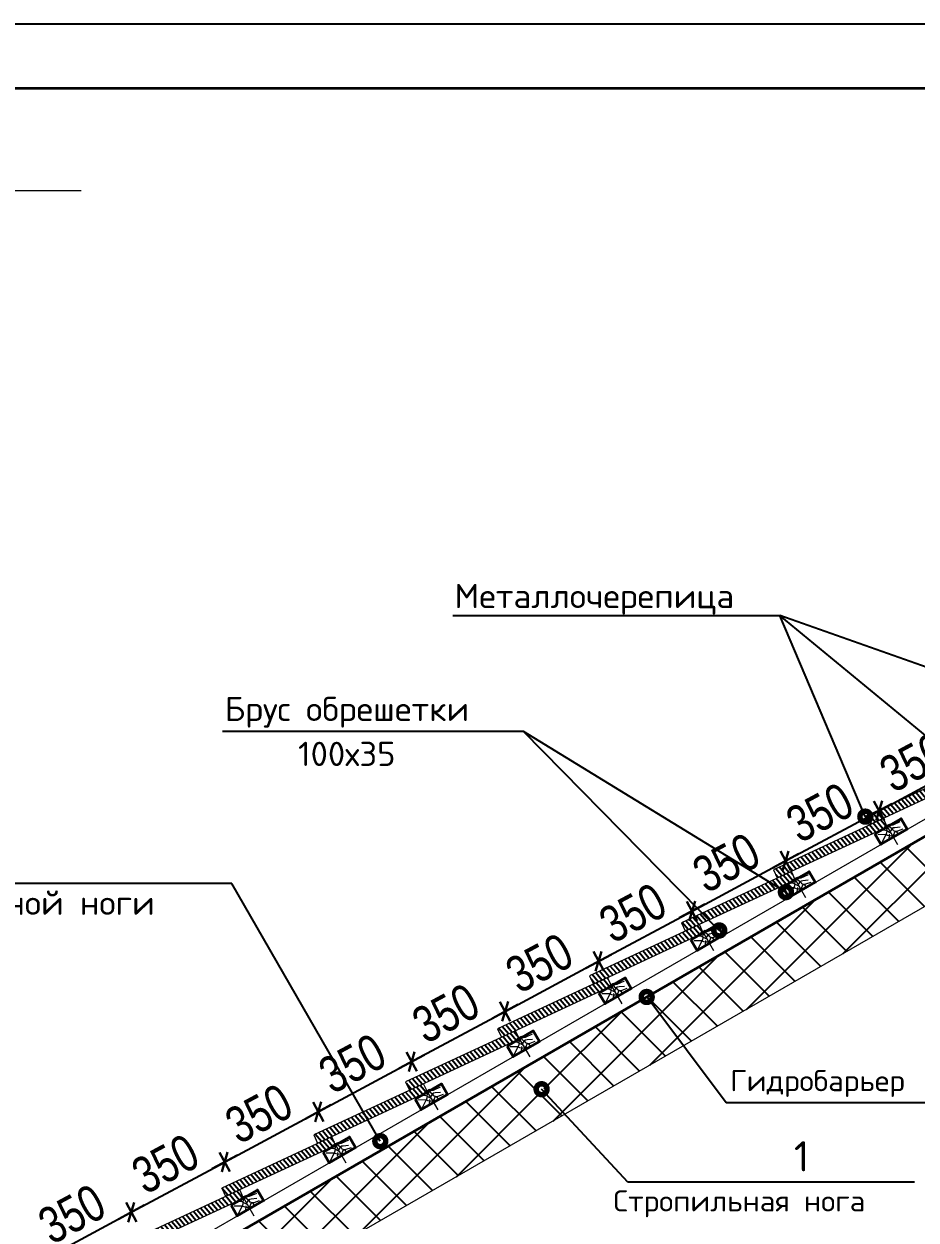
# Model space of a CAD drawing. Extents: x -12289450 to -10763036, y -7834513 to -6150123.
# Drawn here: x -10916140 to -10913199, y -7676207 to -7672261 of the extents above; entities that cross this region are included whole.
import ezdxf

# ---------------------------------------------------------------- set-up
doc = ezdxf.new("R2010")
doc.units = 0
doc.header["$LTSCALE"] = 25
doc.header["$PDMODE"] = 35
doc.layers.get('DefPoints').update_dxf_attribs({"color": 10, "lineweight": 30})
for name, color, linetype in [('005-РАЗМЕРЫ', 252, 'Continuous'), ('008-ШТРИХОВКА', 252, 'Continuous'), ('ArchiCAD', 7, 'Continuous'), ('EEE', 7, 'Continuous'), ('Новое', 51, 'Continuous'), ('Примечания', 7, 'Continuous')]:
    doc.layers.add(name, color=color, linetype=linetype)
for name, color, linetype, lineweight in [('RAZMER', 7, 'Continuous', 9), ('Перегор', 4, 'Continuous', 20), ('Стена', 7, 'Continuous', 5), ('СТЕНЫ', 5, 'Continuous', 40), ('Штрих', 9, 'Continuous', 13)]:
    doc.layers.add(name, color=color, linetype=linetype, lineweight=lineweight)
doc.styles.add('ROMANT', font='romant.shx', dxfattribs={"height": 2})
doc.styles.get("Standard").update_dxf_attribs({"font": 'arial.ttf'})
doc.styles.add('TXT0', font='txt', dxfattribs={"width": 0.8})
doc.dimstyles.new('Копия 3 РАЗМЕРЫ 3', dxfattribs={"dimscale": 30, "dimtxt": 4, "dimasz": 0.08, "dimexe": 0, "dimexo": 0, "dimgap": 0.9, "dimtad": 1, "dimdec": 0, "dimzin": 0, "dimdsep": 46, "dimtxsty": 'TXT0', "dimblk1": 'A8MITTA', "dimblk2": 'A8MITTA', "dimsah": 1, "dimcen": 0.3, "dimse1": 1, "dimse2": 1, "dimadec": 0, "dimazin": 0, "dimtp": 6, "dimtm": 6, "dimtfac": 1, "dimtdec": 0, "dimtofl": 0, "dimtmove": 0, "dimatfit": 3, "dimldrblk": 'A8MITTA', "dimfxl": 0, "dimtolj": 1, "dimtzin": 0, "dimarcsym": 0})

# ---------------------------------------------------------------- blocks, each defined once
blk = doc.blocks.new('A8MITTA', base_point=(3180, 3140))
for p, q in [((3160, 3140), (3200, 3140)), ((3170, 3130), (3190, 3150)), ((3180, 3155), (3180, 3125))]:
    blk.add_line(p, q)
blk = doc.blocks.new('*D1121')
at = {"layer": '005-РАЗМЕРЫ', "color": 0, "lineweight": -2, "ltscale": 4, "transparency": 16777216}
blk.add_arc((-10916353.1, -7677009.9), 1208.4, 0.1138, 29.8862, dxfattribs=at)
at = {"layer": 'DefPoints', "color": 0, "ltscale": 4, "transparency": 16777216}
for p in [(-10911089.2, -7673970.7), (-10915217.6, -7676596.6), (-10915739.2, -7677009.9), (-10913249.2, -7677009.9), (-10916768.8, -7677249.9)]:
    blk.add_point(p, dxfattribs=at)
at = {"layer": '005-РАЗМЕРЫ', "color": 0, "lineweight": -2, "ltscale": 4, "transparency": 16777216, "xscale": 2.4, "yscale": 2.4, "zscale": 2.4}
for p, rotation in [((-10915306.6, -7676405.7), 119.9431024038141), ((-10915144.7, -7677009.9), 270.0568976005309)]:
    blk.add_blockref('A8MITTA', p, dxfattribs=dict(at, rotation=rotation))
at = {"layer": '005-РАЗМЕРЫ', "color": 0, "ltscale": 4, "transparency": 16777216, "insert": (-10915071.7, -7676819.9), "char_height": 120, "attachment_point": 5, "rotation": 278.4331, "style": 'TXT0'}
blk.add_mtext('\\A1;30°', dxfattribs=at)
blk = doc.blocks.new('ytjtyj')
at = {"layer": 'Перегор', "linetype": 'Continuous'}
for p, q in [((-3.6, 13.4), (-21.6, 6.9)), ((-12.6, 10.2), (11.8, -56.9))]:
    blk.add_line(p, q, dxfattribs=at)
at = {"layer": 'Стена', "linetype": 'Continuous', "ltscale": 100}
blk.add_line((51.9, -12.5), (38.2, 25), dxfattribs=at)
blk.add_lwpolyline([(-55.8, -9.2), (-42.1, -46.8), (51.9, -12.5), (38.2, 25), (-55.8, -9.2)], close=True, dxfattribs=at)
at = {"layer": 'Штрих', "linetype": 'Continuous', "ltscale": 100}
for p, q in [((-10.2, 4.4), (-15.6, -3.3)), ((0.3, 8.6), (-10.2, 4.4)), ((2, -2.6), (-4.9, 6.5)), ((7.6, 8.6), (0.3, 8.6)), ((32.8, 15.1), (7.6, 8.6)), ((-20.7, -18.1), (-46.9, -13.8)), ((-18.6, -15.3), (-38.4, -41.9)), ((-20.7, -2.7), (-33.2, -0.9)), ((-15.6, -6.6), (-20.7, -2.7)), ((-15.1, -22.2), (-20.7, -18.1)), ((-15.6, -8.5), (-18.6, -15.3)), ((-15.6, -3.3), (-15.6, -8.5)), ((-7.2, -13), (-15.6, -6.6)), ((-9.5, -24.4), (-15.1, -22.2)), ((-8.9, -23.1), (-12.3, -30.7)), ((-12.3, -30.7), (-11.7, -34.8)), ((-0.7, -26.6), (-9.5, -24.4)), ((-9, -18.9), (-8.9, -23.1)), ((-1.7, -7.1), (-7.2, -13)), ((-1.2, -17.6), (-7.2, -13)), ((2, -2.6), (-1.7, -7.1)), ((8.3, -25.3), (-0.7, -26.6)), ((1.3, -25.2), (0.1, -30.6)), ((5.7, -20.6), (1.3, -25.2)), ((7.1, -0.5), (2, -2.6)), ((5.7, -5.8), (2, -2.6)), ((7.2, -9.7), (5.7, -5.8)), ((8.7, -14.8), (5.7, -20.6)), ((12.9, -0.7), (7.1, -0.5)), ((13.7, -13.8), (7.2, -9.7)), ((13.7, -13.8), (8.7, -14.8)), ((30.7, -2.1), (12.9, -0.7)), ((17.6, -17.7), (13.7, -13.8)), ((19.4, -13.8), (13.7, -13.8)), ((17.5, -23.8), (14, -25.5)), ((21.4, -22.6), (17.5, -23.8)), ((20.1, -23), (17.6, -17.7)), ((37.5, -10.5), (19.4, -13.8))]:
    blk.add_line(p, q, dxfattribs=at)
blk = doc.blocks.new('*D1093')
at = {"layer": '005-РАЗМЕРЫ', "color": 0, "lineweight": -2, "ltscale": 4, "transparency": 16777216}
blk.add_line((-10916092.7, -7676345), (-10915788.7, -7676181.7), dxfattribs=at)
at = {"layer": 'DefPoints', "color": 0, "ltscale": 4, "transparency": 16777216}
for p in [(-10915786.6, -7676180.6), (-10915709.3, -7676324.5), (-10916012.4, -7676499.5)]:
    blk.add_point(p, dxfattribs=at)
at = {"layer": '005-РАЗМЕРЫ', "color": 0, "lineweight": -2, "ltscale": 4, "transparency": 16777216, "xscale": 2.4, "yscale": 2.4, "zscale": 2.4}
for p, rotation in [((-10915786.6, -7676180.6), 28.24157779316131), ((-10916094.8, -7676346.1), 208.2415777931613)]:
    blk.add_blockref('A8MITTA', p, dxfattribs=dict(at, rotation=rotation))
at = {"layer": '005-РАЗМЕРЫ', "color": 0, "ltscale": 4, "transparency": 16777216, "insert": (-10915981.9, -7676186.7), "char_height": 120, "attachment_point": 5, "rotation": 28.2416, "style": 'TXT0'}
blk.add_mtext('\\A1;350', dxfattribs=at)
blk = doc.blocks.new('*D1094')
at = {"layer": '005-РАЗМЕРЫ', "color": 0, "lineweight": -2, "ltscale": 4, "transparency": 16777216}
blk.add_line((-10915784.5, -7676179.5), (-10915480.5, -7676016.2), dxfattribs=at)
at = {"layer": 'DefPoints', "color": 0, "ltscale": 4, "transparency": 16777216}
for p in [(-10915478.4, -7676015.1), (-10915406.2, -7676149.5), (-10915709.3, -7676324.5)]:
    blk.add_point(p, dxfattribs=at)
at = {"layer": '005-РАЗМЕРЫ', "color": 0, "lineweight": -2, "ltscale": 4, "transparency": 16777216, "xscale": 2.4, "yscale": 2.4, "zscale": 2.4}
for p, rotation in [((-10915478.4, -7676015.1), 28.24157779316131), ((-10915786.6, -7676180.6), 208.2415777931613)]:
    blk.add_blockref('A8MITTA', p, dxfattribs=dict(at, rotation=rotation))
at = {"layer": '005-РАЗМЕРЫ', "color": 0, "ltscale": 4, "transparency": 16777216, "insert": (-10915673.7, -7676021.2), "char_height": 120, "attachment_point": 5, "rotation": 28.2416, "style": 'TXT0'}
blk.add_mtext('\\A1;350', dxfattribs=at)
blk = doc.blocks.new('*D1095')
at = {"layer": '005-РАЗМЕРЫ', "color": 0, "lineweight": -2, "ltscale": 4, "transparency": 16777216}
blk.add_line((-10915476.3, -7676013.9), (-10915172.3, -7675850.7), dxfattribs=at)
at = {"layer": 'DefPoints', "color": 0, "ltscale": 4, "transparency": 16777216}
for p in [(-10915170.2, -7675849.5), (-10915103.1, -7675974.5), (-10915406.2, -7676149.5)]:
    blk.add_point(p, dxfattribs=at)
at = {"layer": '005-РАЗМЕРЫ', "color": 0, "lineweight": -2, "ltscale": 4, "transparency": 16777216, "xscale": 2.4, "yscale": 2.4, "zscale": 2.4}
for p, rotation in [((-10915170.2, -7675849.5), 28.24157779316131), ((-10915478.4, -7676015.1), 208.2415777931613)]:
    blk.add_blockref('A8MITTA', p, dxfattribs=dict(at, rotation=rotation))
at = {"layer": '005-РАЗМЕРЫ', "color": 0, "ltscale": 4, "transparency": 16777216, "insert": (-10915365.5, -7675855.6), "char_height": 120, "attachment_point": 5, "rotation": 28.2416, "style": 'TXT0'}
blk.add_mtext('\\A1;350', dxfattribs=at)
blk = doc.blocks.new('*D1096')
at = {"layer": '005-РАЗМЕРЫ', "color": 0, "lineweight": -2, "ltscale": 4, "transparency": 16777216}
blk.add_line((-10915168.1, -7675848.4), (-10914864.1, -7675685.1), dxfattribs=at)
at = {"layer": 'DefPoints', "color": 0, "ltscale": 4, "transparency": 16777216}
for p in [(-10914862, -7675684), (-10914800, -7675799.5), (-10915103.1, -7675974.5)]:
    blk.add_point(p, dxfattribs=at)
at = {"layer": '005-РАЗМЕРЫ', "color": 0, "lineweight": -2, "ltscale": 4, "transparency": 16777216, "xscale": 2.4, "yscale": 2.4, "zscale": 2.4}
for p, rotation in [((-10914862, -7675684), 28.24157779316131), ((-10915170.2, -7675849.5), 208.2415777931613)]:
    blk.add_blockref('A8MITTA', p, dxfattribs=dict(at, rotation=rotation))
at = {"layer": '005-РАЗМЕРЫ', "color": 0, "ltscale": 4, "transparency": 16777216, "insert": (-10915057.3, -7675690.1), "char_height": 120, "attachment_point": 5, "rotation": 28.2416, "style": 'TXT0'}
blk.add_mtext('\\A1;350', dxfattribs=at)
blk = doc.blocks.new('*D1097')
at = {"layer": '005-РАЗМЕРЫ', "color": 0, "lineweight": -2, "ltscale": 4, "transparency": 16777216}
blk.add_line((-10914859.9, -7675682.8), (-10914555.9, -7675519.6), dxfattribs=at)
at = {"layer": 'DefPoints', "color": 0, "ltscale": 4, "transparency": 16777216}
for p in [(-10914553.8, -7675518.4), (-10914496.8, -7675624.5), (-10914800, -7675799.5)]:
    blk.add_point(p, dxfattribs=at)
at = {"layer": '005-РАЗМЕРЫ', "color": 0, "lineweight": -2, "ltscale": 4, "transparency": 16777216, "xscale": 2.4, "yscale": 2.4, "zscale": 2.4}
for p, rotation in [((-10914553.8, -7675518.4), 28.24157779316131), ((-10914862, -7675684), 208.2415777931613)]:
    blk.add_blockref('A8MITTA', p, dxfattribs=dict(at, rotation=rotation))
at = {"layer": '005-РАЗМЕРЫ', "color": 0, "ltscale": 4, "transparency": 16777216, "insert": (-10914749.1, -7675524.6), "char_height": 120, "attachment_point": 5, "rotation": 28.2416, "style": 'TXT0'}
blk.add_mtext('\\A1;350', dxfattribs=at)
blk = doc.blocks.new('*D1098')
at = {"layer": '005-РАЗМЕРЫ', "color": 0, "lineweight": -2, "ltscale": 4, "transparency": 16777216}
blk.add_line((-10914551.7, -7675517.3), (-10914247.8, -7675354), dxfattribs=at)
at = {"layer": 'DefPoints', "color": 0, "ltscale": 4, "transparency": 16777216}
for p in [(-10914245.6, -7675352.9), (-10914193.7, -7675449.5), (-10914496.8, -7675624.5)]:
    blk.add_point(p, dxfattribs=at)
at = {"layer": '005-РАЗМЕРЫ', "color": 0, "lineweight": -2, "ltscale": 4, "transparency": 16777216, "xscale": 2.4, "yscale": 2.4, "zscale": 2.4}
for p, rotation in [((-10914245.6, -7675352.9), 28.24157779316131), ((-10914553.8, -7675518.4), 208.2415777931613)]:
    blk.add_blockref('A8MITTA', p, dxfattribs=dict(at, rotation=rotation))
at = {"layer": '005-РАЗМЕРЫ', "color": 0, "ltscale": 4, "transparency": 16777216, "insert": (-10914440.9, -7675359), "char_height": 120, "attachment_point": 5, "rotation": 28.2416, "style": 'TXT0'}
blk.add_mtext('\\A1;350', dxfattribs=at)
blk = doc.blocks.new('*D1099')
at = {"layer": '005-РАЗМЕРЫ', "color": 0, "lineweight": -2, "ltscale": 4, "transparency": 16777216}
blk.add_line((-10914243.5, -7675351.8), (-10913939.6, -7675188.5), dxfattribs=at)
at = {"layer": 'DefPoints', "color": 0, "ltscale": 4, "transparency": 16777216}
for p in [(-10913937.4, -7675187.4), (-10913890.6, -7675274.5), (-10914193.7, -7675449.5)]:
    blk.add_point(p, dxfattribs=at)
at = {"layer": '005-РАЗМЕРЫ', "color": 0, "lineweight": -2, "ltscale": 4, "transparency": 16777216, "xscale": 2.4, "yscale": 2.4, "zscale": 2.4}
for p, rotation in [((-10913937.4, -7675187.4), 28.24157779316131), ((-10914245.6, -7675352.9), 208.2415777931613)]:
    blk.add_blockref('A8MITTA', p, dxfattribs=dict(at, rotation=rotation))
at = {"layer": '005-РАЗМЕРЫ', "color": 0, "ltscale": 4, "transparency": 16777216, "insert": (-10914132.7, -7675193.5), "char_height": 120, "attachment_point": 5, "rotation": 28.2416, "style": 'TXT0'}
blk.add_mtext('\\A1;350', dxfattribs=at)
blk = doc.blocks.new('*D1100')
at = {"layer": '005-РАЗМЕРЫ', "color": 0, "lineweight": -2, "ltscale": 4, "transparency": 16777216}
blk.add_line((-10913935.3, -7675186.2), (-10913631.4, -7675023), dxfattribs=at)
at = {"layer": 'DefPoints', "color": 0, "ltscale": 4, "transparency": 16777216}
for p in [(-10913629.3, -7675021.8), (-10913587.5, -7675099.5), (-10913890.6, -7675274.5)]:
    blk.add_point(p, dxfattribs=at)
at = {"layer": '005-РАЗМЕРЫ', "color": 0, "lineweight": -2, "ltscale": 4, "transparency": 16777216, "xscale": 2.4, "yscale": 2.4, "zscale": 2.4}
for p, rotation in [((-10913629.3, -7675021.8), 28.24157779316131), ((-10913937.4, -7675187.4), 208.2415777931613)]:
    blk.add_blockref('A8MITTA', p, dxfattribs=dict(at, rotation=rotation))
at = {"layer": '005-РАЗМЕРЫ', "color": 0, "ltscale": 4, "transparency": 16777216, "insert": (-10913824.5, -7675028), "char_height": 120, "attachment_point": 5, "rotation": 28.2416, "style": 'TXT0'}
blk.add_mtext('\\A1;350', dxfattribs=at)
blk = doc.blocks.new('*D1101')
at = {"layer": '005-РАЗМЕРЫ', "color": 0, "lineweight": -2, "ltscale": 4, "transparency": 16777216}
blk.add_line((-10913627.1, -7675020.7), (-10913323.2, -7674857.4), dxfattribs=at)
at = {"layer": 'DefPoints', "color": 0, "ltscale": 4, "transparency": 16777216}
for p in [(-10913321.1, -7674856.3), (-10913284.4, -7674924.5), (-10913587.5, -7675099.5)]:
    blk.add_point(p, dxfattribs=at)
at = {"layer": '005-РАЗМЕРЫ', "color": 0, "lineweight": -2, "ltscale": 4, "transparency": 16777216, "xscale": 2.4, "yscale": 2.4, "zscale": 2.4}
for p, rotation in [((-10913321.1, -7674856.3), 28.24157779316131), ((-10913629.3, -7675021.8), 208.2415777931613)]:
    blk.add_blockref('A8MITTA', p, dxfattribs=dict(at, rotation=rotation))
at = {"layer": '005-РАЗМЕРЫ', "color": 0, "ltscale": 4, "transparency": 16777216, "insert": (-10913516.3, -7674862.4), "char_height": 120, "attachment_point": 5, "rotation": 28.2416, "style": 'TXT0'}
blk.add_mtext('\\A1;350', dxfattribs=at)
blk = doc.blocks.new('*D1102')
at = {"layer": '005-РАЗМЕРЫ', "color": 0, "lineweight": -2, "ltscale": 4, "transparency": 16777216}
blk.add_line((-10913319, -7674855.2), (-10913015, -7674691.9), dxfattribs=at)
at = {"layer": 'DefPoints', "color": 0, "ltscale": 4, "transparency": 16777216}
for p in [(-10913012.9, -7674690.8), (-10912981.3, -7674749.5), (-10913284.4, -7674924.5)]:
    blk.add_point(p, dxfattribs=at)
at = {"layer": '005-РАЗМЕРЫ', "color": 0, "lineweight": -2, "ltscale": 4, "transparency": 16777216, "xscale": 2.4, "yscale": 2.4, "zscale": 2.4}
for p, rotation in [((-10913012.9, -7674690.8), 28.24157779316131), ((-10913321.1, -7674856.3), 208.2415777931613)]:
    blk.add_blockref('A8MITTA', p, dxfattribs=dict(at, rotation=rotation))
at = {"layer": '005-РАЗМЕРЫ', "color": 0, "ltscale": 4, "transparency": 16777216, "insert": (-10913208.1, -7674696.9), "char_height": 120, "attachment_point": 5, "rotation": 28.2416, "style": 'TXT0'}
blk.add_mtext('\\A1;350', dxfattribs=at)

msp = doc.modelspace()

# ---------------------------------------------------------------- hatches: boundary and pattern name
at = {"layer": '008-ШТРИХОВКА', "ltscale": 3}
h = msp.add_hatch(dxfattribs=at)
h.set_pattern_fill('ANSI37', color=256, scale=30)
h.set_pattern_definition([(45, (-10915989.19, -7676799.76), (-67.3519, 67.3519), []), (135, (-10915989.19, -7676799.76), (-67.3519, -67.3519), [])])
h.paths.add_polyline_path([(-10914357.1, -7675857.5), (-10914427.5, -7675781.6, -0.654736), (-10914442.6, -7675775, -1), (-10914424.6, -7675775, -0.208652), (-10914427.5, -7675781.6), (-10914357.1, -7675857.5), (-10913966.4, -7675631.9), (-10914081.8, -7675477.9, -0.449806), (-10914095, -7675475.2), (-10915389.2, -7676222.4), (-10915389.2, -7676395.6), (-10915792.5, -7676628.5, -0.063467), (-10915753.7, -7676663.8)])
h.paths.add_polyline_path([(-10915989.2, -7676606), (-10915989.2, -7676742), (-10915934.2, -7676710.3), (-10915934.2, -7676654.9), (-10915844.2, -7676654.9), (-10915844.2, -7676658.3), (-10915792.5, -7676628.5, 0.253679)])
h.paths.add_polyline_path([(-10915954.4, -7676690.2, -1), (-10915964.4, -7676690.2, -1)], flags=16)
h.paths.add_polyline_path([(-10915792.5, -7676628.5), (-10915389.2, -7676395.6), (-10915389.2, -7676222.4), (-10915989.2, -7676568.8), (-10915989.2, -7676606, -0.253679)])
h.paths.add_polyline_path([(-10915955.2, -7676586.1), (-10915954.2, -7676586.1, 1), (-10915964.2, -7676586.1), (-10915963.2, -7676586.1, -1)], flags=16)
h.paths.add_polyline_path([(-10915684.2, -7676534.3, -1), (-10915694.2, -7676534.3, -1)], flags=16)
h.paths.add_polyline_path([(-10915689.2, -7676434.3), (-10915689.2, -7676435.3, 0.425077), (-10915684, -7676430.3), (-10915685, -7676430.3, -0.427766)], flags=16)
h.paths.add_polyline_path([(-10915424, -7676378.3, -1), (-10915414, -7676378.3, -1)], flags=16)
h.paths.add_polyline_path([(-10915419, -7676278.3), (-10915419, -7676279.3, 0.425077), (-10915413.8, -7676274.3), (-10915414.8, -7676274.3, -0.427766)], flags=16)
h.paths.add_polyline_path([(-10915939.2, -7676770.9), (-10915939.2, -7676744.9), (-10915934.2, -7676744.9), (-10915934.2, -7676710.3), (-10915989.2, -7676742), (-10915989.2, -7676799.8)])
h.paths.add_polyline_path([(-10915885.5, -7676739.9), (-10915844.2, -7676716.1), (-10915844.2, -7676658.3), (-10915866.4, -7676671.1, -0.392552), (-10915861.8, -7676676.1, -1.254141), (-10915871.3, -7676674), (-10915934.2, -7676710.3), (-10915934.2, -7676739.9)], flags=17)
h.paths.add_polyline_path([(-10915916.9, -7676718.6, -1), (-10915906.9, -7676718.6, -1)], flags=16)
h.paths.add_polyline_path([(-10915871.8, -7676718.6, -1), (-10915861.8, -7676718.6, -1)], flags=16)
h.paths.add_polyline_path([(-10915753.7, -7676663.8, 0.063467), (-10915792.5, -7676628.5), (-10915844.2, -7676658.3), (-10915844.2, -7676716.1)])
h.paths.add_polyline_path([(-10912939.2, -7675009.9), (-10912934.2, -7675009.9), (-10912934.2, -7674919.9), (-10912844.2, -7674919.9), (-10912844.2, -7674984), (-10911861.7, -7674416.8, -0.141487), (-10911698.9, -7674157), (-10911737.3, -7674114), (-10914079.4, -7675466.2, -0.131652), (-10914078.2, -7675470.7, -0.236048), (-10914081.8, -7675477.9), (-10913966.4, -7675631.9), (-10912939.2, -7675038.8)])
h.paths.add_polyline_path([(-10911861.7, -7674416.8), (-10911589.2, -7674259.4), (-10911589.2, -7674229.9), (-10911584.2, -7674229.9), (-10911584.2, -7674139.9), (-10911494.2, -7674139.9), (-10911494.2, -7674204.6), (-10911196.7, -7674032.8, 0.404225)])
h.paths.add_polyline_path([(-10911089.2, -7673739.8), (-10911737.3, -7674114), (-10911698.9, -7674157, -0.248525), (-10911196.7, -7674032.8), (-10911089.2, -7673970.7), (-10911089.2, -7673970.7), (-10910714.2, -7673970.7), (-10910714.2, -7673739.8)])
at = {"layer": '008-ШТРИХОВКА'}
h = msp.add_hatch(dxfattribs=at)
h.set_pattern_fill('ANSI31', color=251, scale=4, angle=5, style=0)
h.set_pattern_definition([(130, (-22666677.873, -660920.611), (9.728764428, 8.163402643), [])])
h.paths.add_polyline_path([(-10912993.8, -7674735.2), (-10912995.3, -7674732.5), (-10912992.6, -7674730.9), (-10913003.8, -7674706.8), (-10913366.4, -7674875.9), (-10913353.7, -7674903)])
h = msp.add_hatch(dxfattribs=at)
h.set_pattern_fill('ANSI31', color=251, scale=4, angle=5, style=0)
h.set_pattern_definition([(130, (-22666374.764, -661095.611), (9.728764428, 8.163402643), [])])
h.paths.add_polyline_path([(-10913296.9, -7674910.2), (-10913298.4, -7674907.5), (-10913295.7, -7674905.9), (-10913307, -7674881.8), (-10913669.5, -7675050.9), (-10913656.8, -7675078)])
h = msp.add_hatch(dxfattribs=at)
h.set_pattern_fill('ANSI31', color=251, scale=4, angle=5, style=0)
h.set_pattern_definition([(130, (-22666071.655, -661270.611), (9.728764428, 8.163402643), [])])
h.paths.add_polyline_path([(-10913600, -7675085.2), (-10913601.5, -7675082.5), (-10913598.8, -7675080.9), (-10913610.1, -7675056.8), (-10913972.6, -7675225.9), (-10913959.9, -7675253)])
h = msp.add_hatch(dxfattribs=at)
h.set_pattern_fill('ANSI31', color=251, scale=4, angle=5, style=0)
h.set_pattern_definition([(130, (-22665768.546, -661445.611), (9.728764428, 8.163402643), [])])
h.paths.add_polyline_path([(-10913903.1, -7675260.2), (-10913904.6, -7675257.5), (-10913901.9, -7675255.9), (-10913913.2, -7675231.8), (-10914275.7, -7675400.9), (-10914263, -7675428)])
h = msp.add_hatch(dxfattribs=at)
h.set_pattern_fill('ANSI31', color=251, scale=4, angle=5, style=0)
h.set_pattern_definition([(130, (-22665465.438, -661620.611), (9.728764428, 8.163402643), [])])
h.paths.add_polyline_path([(-10914206.2, -7675435.2), (-10914207.7, -7675432.5), (-10914205, -7675430.9), (-10914216.3, -7675406.8), (-10914578.8, -7675575.9), (-10914566.1, -7675603)])
h = msp.add_hatch(dxfattribs=at)
h.set_pattern_fill('ANSI31', color=251, scale=4, angle=5, style=0)
h.set_pattern_definition([(130, (-22665162.329, -661795.611), (9.728764428, 8.163402643), [])])
h.paths.add_polyline_path([(-10914509.3, -7675610.2), (-10914510.9, -7675607.5), (-10914508.2, -7675605.9), (-10914519.4, -7675581.8), (-10914881.9, -7675750.9), (-10914869.2, -7675778)])
h = msp.add_hatch(dxfattribs=at)
h.set_pattern_fill('ANSI31', color=251, scale=4, angle=5, style=0)
h.set_pattern_definition([(130, (-22664859.22, -661970.611), (9.728764428, 8.163402643), [])])
h.paths.add_polyline_path([(-10914812.4, -7675785.2), (-10914814, -7675782.5), (-10914811.3, -7675780.9), (-10914822.5, -7675756.8), (-10915185, -7675925.9), (-10915172.3, -7675953)])
h = msp.add_hatch(dxfattribs=at)
h.set_pattern_fill('ANSI31', color=251, scale=4, angle=5, style=0)
h.set_pattern_definition([(130, (-22664556.111, -662145.611), (9.728764428, 8.163402643), [])])
h.paths.add_polyline_path([(-10915115.5, -7675960.2), (-10915117.1, -7675957.5), (-10915114.4, -7675955.9), (-10915125.6, -7675931.8), (-10915488.1, -7676100.9), (-10915475.5, -7676128)])
h = msp.add_hatch(dxfattribs=at)
h.set_pattern_fill('ANSI31', color=251, scale=4, angle=5, style=0)
h.set_pattern_definition([(130, (-22664253.002, -662320.611), (9.728764428, 8.163402643), [])])
h.paths.add_polyline_path([(-10915418.6, -7676135.2), (-10915420.2, -7676132.5), (-10915417.5, -7676130.9), (-10915428.7, -7676106.8), (-10915791.2, -7676275.9), (-10915778.6, -7676303)])

# ---------------------------------------------------------------- linework, layer by layer
at = {"lineweight": 25, "ltscale": 20}
for p, q in [((-10914726.1, -7674212.9), (-10913648, -7674212.9)), ((-10913058.8, -7674698.8), (-10913648, -7674212.9)), ((-10913366.4, -7674875.9), (-10913648, -7674212.9)), ((-10912760.1, -7674525.9), (-10913648, -7674212.9)), ((-10913847.9, -7675251.4), (-10914493.2, -7674594.9)), ((-10913628.2, -7675124.9), (-10914493.2, -7674594.9)), ((-10915454.4, -7675096.7), (-10917016.8, -7675096.7)), ((-10914965.4, -7675946.2), (-10915454.4, -7675096.7)), ((-10913825.6, -7675819.5), (-10914087.2, -7675470.7)), ((-10914149.4, -7676081.4), (-10914433.6, -7675775)), ((-10913145, -7675819.5), (-10913825.6, -7675819.5)), ((-10913204, -7676081.4), (-10914149.4, -7676081.4))]:
    msp.add_line(p, q, dxfattribs=at)
at = {"lineweight": 25, "ltscale": 20, "const_width": 36}
for points in [[(-10913375.3, -7674876.7, -1), (-10913357.4, -7674875.1, -1)], [(-10913637.1, -7675123.3, -1), (-10913619.4, -7675126.5, -1)], [(-10913856.8, -7675249.8, -1), (-10913839, -7675252.9, -1)], [(-10914096.2, -7675470.7, -1), (-10914078.2, -7675470.7, -1)], [(-10914442.6, -7675775, -1), (-10914424.6, -7675775, -1)], [(-10914974.4, -7675946.2, -1), (-10914956.4, -7675946.2, -1)]]:
    msp.add_lwpolyline(points, format="xyb", close=True, dxfattribs=at)
at = {"layer": 'ArchiCAD', "color": 7, "linetype": 'Continuous', "lineweight": 35}
msp.add_lwpolyline([(-10918711.4, -7672473.4), (-10901952.2, -7672473.4), (-10901952.2, -7684650.4), (-10918711.4, -7684650.4)], close=True, dxfattribs=at)
msp.add_lwpolyline([(-10918711.4, -7672473.4), (-10901952.2, -7672473.4), (-10901952.2, -7684650.4), (-10918711.4, -7684650.4)], close=True, dxfattribs=at)
at = {"layer": 'EEE', "lineweight": 15}
msp.add_line((-10918535.3, -7672810.2), (-10915951.9, -7672810.2), dxfattribs=at)
at = {"layer": 'RAZMER', "ltscale": 4}
for p, q in [((-10916939.2, -7677059.6), (-10911089.2, -7673682.1)), ((-10916909.2, -7677100), (-10912638.1, -7674634.1))]:
    msp.add_line(p, q, dxfattribs=at)
msp.add_lwpolyline([(-10911089.2, -7673970.7), (-10915989.2, -7676799.8), (-10915989.2, -7676568.8), (-10911089.2, -7673739.8)], dxfattribs=at)
msp.add_lwpolyline([(-10911089.2, -7673970.7), (-10915989.2, -7676799.8), (-10915989.2, -7676568.8), (-10911089.2, -7673739.8)], dxfattribs=at)
at = {"layer": 'Новое', "color": 7, "linetype": 'Continuous'}
msp.add_lwpolyline([(-10919559.9, -7672261.3), (-10901740, -7672261.3), (-10901740, -7684862.5), (-10919559.9, -7684862.5)], close=True, dxfattribs=at)
msp.add_lwpolyline([(-10919559.9, -7672261.3), (-10901740, -7672261.3), (-10901740, -7684862.5), (-10919559.9, -7684862.5)], close=True, dxfattribs=at)
at = {"layer": 'Перегор', "linetype": 'Continuous', "lineweight": 40, "ltscale": 100}
msp.add_line((-10915989.2, -7676568.8), (-10911089.2, -7673739.8), dxfattribs=at)
at = {"layer": 'Перегор', "linetype": 'Continuous', "ltscale": 100}
for points in [[(-10913366.4, -7674875.9), (-10913353.7, -7674903), (-10912991.2, -7674734), (-10913003.8, -7674706.8)], [(-10913669.5, -7675050.9), (-10913656.8, -7675078), (-10913294.3, -7674909), (-10913307, -7674881.8)], [(-10913972.6, -7675225.9), (-10913959.9, -7675253), (-10913597.4, -7675084), (-10913610.1, -7675056.8)], [(-10914275.7, -7675400.9), (-10914263, -7675428), (-10913900.5, -7675259), (-10913913.2, -7675231.8)], [(-10914578.8, -7675575.9), (-10914566.1, -7675603), (-10914203.6, -7675434), (-10914216.3, -7675406.8)], [(-10914881.9, -7675750.9), (-10914869.2, -7675778), (-10914506.7, -7675609), (-10914519.4, -7675581.8)], [(-10915185, -7675925.9), (-10915172.3, -7675953), (-10914809.8, -7675784), (-10914822.5, -7675756.8)], [(-10915488.1, -7676100.9), (-10915475.5, -7676128), (-10915112.9, -7675959), (-10915125.6, -7675931.8)], [(-10915791.2, -7676275.9), (-10915778.6, -7676303), (-10915416, -7676134), (-10915428.7, -7676106.8)]]:
    msp.add_lwpolyline(points, close=True, dxfattribs=at)
at = {"layer": 'Примечания', "color": 7}
msp.add_line((-10914493.2, -7674594.9), (-10915485.2, -7674594.9), dxfattribs=at)
at = {"layer": 'СТЕНЫ', "color": 2}
for points in [[(-10913335.1, -7674932.6), (-10913315.1, -7674967.2), (-10913228.5, -7674917.2), (-10913248.5, -7674882.6), (-10913335.1, -7674932.6)], [(-10913638.2, -7675107.6), (-10913618.2, -7675142.2), (-10913531.6, -7675092.2), (-10913551.6, -7675057.6), (-10913638.2, -7675107.6)], [(-10913941.3, -7675282.6), (-10913921.3, -7675317.2), (-10913834.7, -7675267.2), (-10913854.7, -7675232.6), (-10913941.3, -7675282.6)], [(-10914244.5, -7675457.6), (-10914224.5, -7675492.2), (-10914137.9, -7675442.2), (-10914157.9, -7675407.6), (-10914244.5, -7675457.6)], [(-10914547.6, -7675632.6), (-10914527.6, -7675667.2), (-10914441, -7675617.2), (-10914461, -7675582.6), (-10914547.6, -7675632.6)], [(-10914850.7, -7675807.6), (-10914830.7, -7675842.2), (-10914744.1, -7675792.2), (-10914764.1, -7675757.6), (-10914850.7, -7675807.6)], [(-10915153.8, -7675982.6), (-10915133.8, -7676017.2), (-10915047.2, -7675967.2), (-10915067.2, -7675932.6), (-10915153.8, -7675982.6)], [(-10915456.9, -7676157.6), (-10915436.9, -7676192.2), (-10915350.3, -7676142.2), (-10915370.3, -7676107.6), (-10915456.9, -7676157.6)]]:
    msp.add_lwpolyline(points, close=True, dxfattribs=at)

# ---------------------------------------------------------------- block references
at = {"layer": '005-РАЗМЕРЫ', "color": 251, "rotation": 10.00000002058262}
for p in [(-10913281.8, -7674913.9), (-10913584.9, -7675088.9), (-10913888, -7675263.9), (-10914191.1, -7675438.9), (-10914494.2, -7675613.9), (-10914797.3, -7675788.9), (-10915100.4, -7675963.9), (-10915403.5, -7676138.9)]:
    msp.add_blockref('ytjtyj', p, dxfattribs=at)

# ---------------------------------------------------------------- texts
at = {"layer": 'Примечания', "color": 7, "attachment_point": 4}
for s, insert, char_height in [('\\A1;{\\Fsimplex|c204;Металлочерепица}', (-10914721.1, -7674158.9), 80), ('\\A1;{\\Fsimplex|c204;Брус обрешетки}', (-10915478.7, -7674531.4), 80), ('\\A1;{\\Fsimplex|c0;100\\Fsimplex|c204;х35}', (-10915236.8, -7674668.9), 80), ('\\A1;{\\Fsimplex|c204;вдоль стропильной ноги}', (-10917027.4, -7675170.7), 80), ('\\A1;{\\Fsimplex|c204;Гидробарьер}', (-10913812.1, -7675756), 70), ('\\A1;{\\Fsimplex|c204;Стропильная\\Fsimplex|c0; \\Fsimplex|c204;нога}', (-10914197, -7676152.7), 70)]:
    msp.add_mtext(s, dxfattribs=dict(at, insert=insert, char_height=char_height))
at = {"layer": 'Стена', "linetype": 'Continuous', "ltscale": 100, "style": 'ROMANT'}
msp.add_text('1', height=100, dxfattribs=at).set_placement((-10913602.2, -7676046.2))

# ---------------------------------------------------------------- dimensions: what is measured, and where the dimension line sits
at = {"layer": '005-РАЗМЕРЫ', "ltscale": 4}
dim = msp.add_angular_dim_2l(base=(-10915217.6, -7676596.6), line1=((-10913249.2, -7677009.9), (-10915739.2, -7677009.9)), line2=((-10911089.2, -7673970.7), (-10916768.8, -7677249.9)), dimstyle='Копия 3 РАЗМЕРЫ 3', dxfattribs=at)
dim.commit()
dim.dimension.update_dxf_attribs({"geometry": '*D1121', "text_midpoint": (-10915157.8, -7676832.7), "dimtype": 162})
for base, p1, p2, picture, middle in [((-10913012.9, -7674690.8), (-10913284.4, -7674924.5), (-10912981.3, -7674749.5), '*D1102', (-10913208.1, -7674696.9)), ((-10913321.1, -7674856.3), (-10913587.5, -7675099.5), (-10913284.4, -7674924.5), '*D1101', (-10913516.3, -7674862.4)), ((-10913629.3, -7675021.8), (-10913890.6, -7675274.5), (-10913587.5, -7675099.5), '*D1100', (-10913824.5, -7675028)), ((-10913937.4, -7675187.4), (-10914193.7, -7675449.5), (-10913890.6, -7675274.5), '*D1099', (-10914132.7, -7675193.5)), ((-10914245.6, -7675352.9), (-10914496.8, -7675624.5), (-10914193.7, -7675449.5), '*D1098', (-10914440.9, -7675359)), ((-10914553.8, -7675518.4), (-10914800, -7675799.5), (-10914496.8, -7675624.5), '*D1097', (-10914749.1, -7675524.6)), ((-10914862, -7675684), (-10915103.1, -7675974.5), (-10914800, -7675799.5), '*D1096', (-10915057.3, -7675690.1)), ((-10915170.2, -7675849.5), (-10915406.2, -7676149.5), (-10915103.1, -7675974.5), '*D1095', (-10915365.5, -7675855.6)), ((-10915478.4, -7676015.1), (-10915709.3, -7676324.5), (-10915406.2, -7676149.5), '*D1094', (-10915673.7, -7676021.2)), ((-10915786.6, -7676180.6), (-10916012.4, -7676499.5), (-10915709.3, -7676324.5), '*D1093', (-10915981.9, -7676186.7))]:
    dim = msp.add_linear_dim(base=base, p1=p1, p2=p2, angle=208.2416, dimstyle='Копия 3 РАЗМЕРЫ 3', dxfattribs=at)
    dim.commit()
    dim.dimension.update_dxf_attribs({"geometry": picture, "text_midpoint": middle})

doc.saveas('drawing.dxf')
